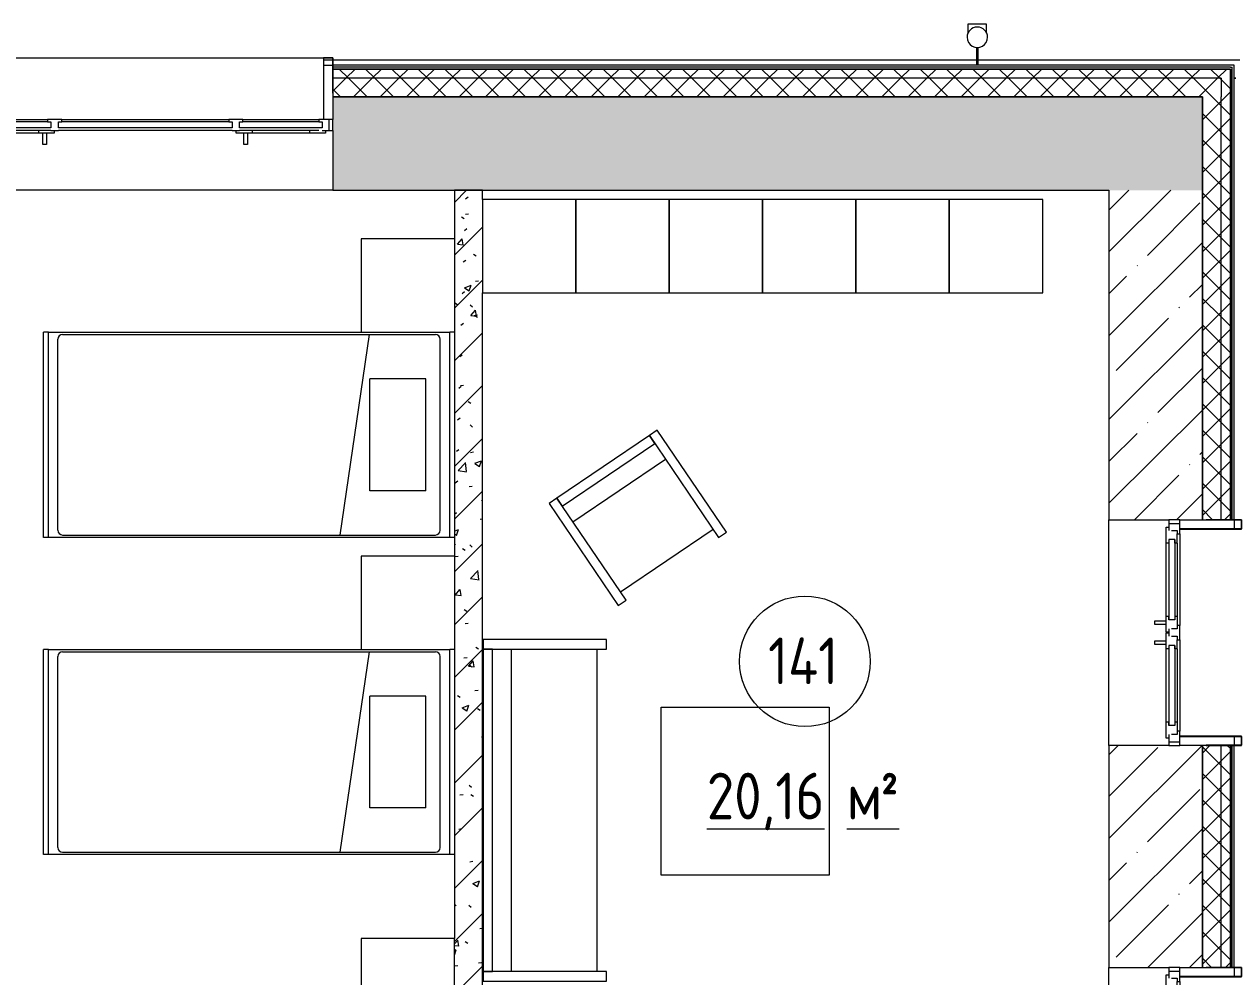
# Model space of a CAD drawing. Header units: millimetres. Extents: x -515342 to 330399, y -224905 to 507333.
# Drawn here: x -279127 to -272639, y -24408 to -19304 of the extents above; entities that cross this region are included whole.
import ezdxf

# ---------------------------------------------------------------- set-up
doc = ezdxf.new("R2010")
doc.units = ezdxf.units.MM
doc.layers.get('0').update_dxf_attribs({"lineweight": 0})
for name, color, linetype, lineweight in [('_ Окна', 7, 'Continuous', 0), ('Витраж', 7, 'Continuous', 0), ('Марки помещений', 7, 'Continuous', 0), ('Мебель', 7, 'Continuous', 0), ('Обобщенные модели', 7, 'Continuous', 0), ('Окна', 7, 'Continuous', 0), ('Стены внутренние', 7, 'Continuous', 0), ('Стены наружные', 7, 'Continuous', 0), ('Стены несущие', 7, 'Continuous', 0), ('Стены отделка', 7, 'Continuous', 0), ('Стены перегородки', 7, 'Continuous', 0), ('Стены штриховка', 7, 'Continuous', 0)]:
    doc.layers.add(name, color=color, linetype=linetype, lineweight=lineweight)
doc.styles.add('GOST Common_1', font='', dxfattribs={"width": 0.9, "height": 250})
doc.styles.add('GOST Common_2', font='', dxfattribs={"width": 0.9, "height": 250})
doc.styles.get('GOST Common_1').set_extended_font_data('GOST Common')
doc.styles.get('GOST Common_2').set_extended_font_data('GOST Common')
pattern_1 = [(45, (0, 0), (-224.5064, 224.5064), []), (45, (224.5, 0), (-224.5064, 224.5064), [396.875, -79.375, 3.353, -76.022])]
pattern_2 = [(45, (0, 0), (-70.71068, 70.71068), []), (135, (0, 0), (-70.71068, -70.71068), [])]

# ---------------------------------------------------------------- blocks, each defined once
blk = doc.blocks.new('Окно_ПВХ_3Створки_1Фрамуга-верх - АР_Окно_ОП_1820_h_х1970_3ст2фр-в-9696728-О_АР_П_1_0_000_План 1 этажа')
at = {"layer": '_ Окна'}
for p, q in [((-929, 130), (-1005, 130)), ((-1005, 130), (-1005, 70)), ((-985, 70), (-985, 130)), ((-929, 116), (-929, 130)), ((-447, 130), (-523, 130)), ((-523, 130), (-523, 116)), ((-447, 116), (-447, 130)), ((523, 130), (447, 130)), ((447, 130), (447, 116)), ((523, 116), (523, 130)), ((929, 130), (929, 116)), ((1005, 130), (929, 130)), ((985, 70), (985, 130)), ((1005, 70), (1005, 130)), ((-1005, 70), (-947, 70)), ((-965, 56), (-965, 70)), ((-947, 84), (-947, 116)), ((-947, 116), (-929, 116)), ((-505, 84), (-947, 84)), ((-523, 116), (-929, 116)), ((-880, 70), (-880, 56)), ((-572, 70), (-572, 56)), ((-523, 116), (-505, 116)), ((-505, 116), (-505, 84)), ((-505, 70), (-465, 70)), ((-487, 70), (-487, 56)), ((-465, 84), (-465, 116)), ((-465, 116), (-447, 116)), ((465, 84), (-465, 84)), ((447, 116), (-447, 116)), ((447, 116), (465, 116)), ((465, 116), (465, 84)), ((465, 70), (505, 70)), ((487, 56), (487, 70)), ((505, 84), (505, 116)), ((505, 116), (523, 116)), ((947, 84), (505, 84)), ((929, 116), (523, 116)), ((572, 70), (572, 56)), ((880, 70), (880, 56)), ((929, 116), (947, 116)), ((947, 116), (947, 84)), ((947, 70), (1005, 70)), ((965, 70), (965, 56)), ((-880, 56), (-965, 56)), ((-487, 56), (-572, 56)), ((572, 56), (487, 56)), ((965, 56), (880, 56))]:
    blk.add_line(p, q, dxfattribs=at)
at = {"layer": 'Окна'}
for p, q in [((-929, 130), (-523, 130)), ((-447, 130), (447, 130)), ((523, 130), (929, 130)), ((-505, 70), (-929, 70)), ((465, 70), (-465, 70)), ((929, 70), (505, 70)), ((-572, 56), (-880, 56)), ((-548.5, -4), (-548.5, 56)), ((-528.5, 56), (-528.5, -4)), ((528.5, -4), (528.5, 56)), ((548.5, 56), (548.5, -4)), ((880, 56), (572, 56)), ((-528.5, -4), (-548.5, -4)), ((548.5, -4), (528.5, -4))]:
    blk.add_line(p, q, dxfattribs=at)
blk = doc.blocks.new('Окно_ПВХ_2Створки_1Фрамуга-верх - АР_Окно_ОП_1820_h_х11700_2ст1фр-в-9696407-О_АР_П_1_0_000_План 1 этажа')
at = {"layer": '_ Окна'}
for p, q in [((-529, 130), (-605, 130)), ((-605, 130), (-605, 70)), ((-585, 70), (-585, 130)), ((-529, 116), (-529, 130)), ((38, 130), (-38, 130)), ((-38, 130), (-38, 116)), ((38, 116), (38, 130)), ((529, 130), (529, 116)), ((605, 130), (529, 130)), ((585, 70), (585, 130)), ((605, 70), (605, 130)), ((-605, 70), (-547, 70)), ((-565, 56), (-565, 70)), ((-547, 84), (-547, 116)), ((-547, 116), (-529, 116)), ((-480, 116), (-529, 116)), ((-498, 102), (-498, 70)), ((-480, 102), (-498, 102)), ((-498, 102), (-69, 102)), ((-498, 70), (-480, 70)), ((-498, 70), (-69, 70)), ((-480, 116), (-480, 102)), ((-480, 70), (-480, 56)), ((-87, 116), (-87, 102)), ((-87, 116), (-38, 116)), ((-87, 102), (-69, 102)), ((-87, 70), (-87, 56)), ((-69, 70), (-87, 70)), ((-69, 102), (-69, 70)), ((-38, 116), (-20, 116)), ((-20, 116), (-20, 84)), ((-20, 70), (20, 70)), ((-2, 70), (-2, 56)), ((2, 56), (2, 70)), ((20, 84), (20, 116)), ((20, 116), (38, 116)), ((87, 116), (38, 116)), ((69, 102), (69, 70)), ((87, 102), (69, 102)), ((69, 102), (498, 102)), ((69, 70), (87, 70)), ((69, 70), (498, 70)), ((87, 116), (87, 102)), ((87, 70), (87, 56)), ((480, 116), (480, 102)), ((480, 116), (529, 116)), ((480, 102), (498, 102)), ((480, 70), (480, 56)), ((498, 70), (480, 70)), ((498, 102), (498, 70)), ((529, 116), (547, 116)), ((547, 116), (547, 84)), ((547, 70), (605, 70)), ((565, 70), (565, 56)), ((-480, 56), (-565, 56)), ((-2, 56), (-87, 56)), ((87, 56), (2, 56)), ((565, 56), (480, 56))]:
    blk.add_line(p, q, dxfattribs=at)
at = {"layer": 'Окна'}
for p, q in [((-529, 130), (-38, 130)), ((38, 130), (529, 130)), ((-480, 116), (-87, 116)), ((87, 116), (480, 116)), ((-87, 56), (-480, 56)), ((-63.5, -4), (-63.5, 56)), ((-43.5, 56), (-43.5, -4)), ((43.5, -4), (43.5, 56)), ((63.5, 56), (63.5, -4)), ((480, 56), (87, 56)), ((-43.5, -4), (-63.5, -4)), ((63.5, -4), (43.5, -4))]:
    blk.add_line(p, q, dxfattribs=at)
blk = doc.blocks.new('Прямоугольный импост - АР_Откос_Металлический_50х330 Коричневый Левый-9899774-О_АР_П_1_0_000_План 1 этажа')
at = {"layer": 'Витраж'}
blk.add_line((4449.2, 16115), (6359.2, 16115), dxfattribs=at)
blk = doc.blocks.new('Прямоугольный импост - АР_Откос_Металлический_50х330 Коричневый Левый-9899773-О_АР_П_1_0_000_План 1 этажа')
at = {"layer": 'Витраж', "lineweight": 18}
for p, q in [((0, 40), (-50, 40)), ((-50, 40), (-50, -290)), ((-49, -290), (-49, 39)), ((-49, 39), (-1, 39)), ((-1, 39), (-1, -150)), ((0, -150), (0, 40)), ((-1, -150), (0, -150))]:
    blk.add_line(p, q, dxfattribs=at)
blk = doc.blocks.new('Прямоугольный импост - АР_Откос_Металлический_50х330 Коричневый Правый-9899919-О_АР_П_1_0_000_План 1 этажа')
at = {"layer": 'Витраж', "lineweight": 18}
for p, q in [((-50, -290), (-50, 40)), ((-50, 40), (0, 40)), ((-1, 39), (-49, 39)), ((-49, 39), (-49, -290)), ((-1, -150), (-1, 39)), ((0, 40), (0, -150)), ((0, -150), (-1, -150))]:
    blk.add_line(p, q, dxfattribs=at)
blk = doc.blocks.new('Прямоугольный импост - АР_Откос_Металлический_50х330 Белый Правый-9899492-О_АР_П_1_0_000_План 1 этажа')
at = {"layer": 'Витраж', "lineweight": 18}
for p, q in [((-50, -290), (-50, 40)), ((-50, 40), (0, 40)), ((-1, 39), (-49, 39)), ((-49, 39), (-49, -290)), ((-1, -150), (-1, 39)), ((0, 40), (0, -150)), ((0, -150), (-1, -150))]:
    blk.add_line(p, q, dxfattribs=at)
blk = doc.blocks.new('Влж_Водосточная труба_Хомут - Хомут-V88-О_АР_П_1_0_000_План 1 этажа')
at = {"layer": 'Обобщенные модели'}
for p, q in [((40580, 2304.9), (40580, 2209.7)), ((40580, 2304.9), (40590, 2304.9)), ((40590, 2209.7), (40590, 2304.9))]:
    blk.add_line(p, q, dxfattribs=at)
for start, end in [(360, 180), (180, 360)]:
    blk.add_arc((40585, 2154.9), 55, start, end, dxfattribs=at)
blk.add_open_spline([(40590, 2209.7), (40590, 2209.7), (40589.9, 2209.7), (40589.7, 2209.7), (40589.3, 2209.8), (40588.9, 2209.8), (40588.2, 2209.8), (40587.5, 2209.9), (40586.7, 2209.9), (40585.8, 2209.9), (40585, 2209.9), (40584.2, 2209.9), (40583.5, 2209.9), (40582.7, 2209.9), (40581.8, 2209.8), (40581, 2209.8), (40580.2, 2209.7), (40580, 2209.7), (40580, 2209.7)], degree=3, knots=[0, 0, 0, 0, 0.055556, 0.111111, 0.166667, 0.222222, 0.277778, 0.333333, 0.388889, 0.444444, 0.513889, 0.548611, 0.583333, 0.652778, 0.722222, 0.791667, 0.861111, 1, 1, 1, 1], dxfattribs=at)
blk = doc.blocks.new('ASVP_ОМ_Водосточная труба_Слив - Слив-9747398-О_АР_П_1_0_000_План 1 этажа')
at = {"layer": 'Обобщенные модели'}
for p, q in [((21.8, 50), (70, 50)), ((70, -50), (21.8, -50))]:
    blk.add_line(p, q, dxfattribs=at)
at = {"layer": 'Обобщенные модели', "flags": 128}
blk.add_lwpolyline([(70, 50), (70, 48.5), (70, 44.3), (70, 37.4), (70, 28.4), (70, 17.7), (70, 6), (70, -6), (70, -17.7), (70, -28.4), (70, -37.4), (70, -44.3), (70, -48.5), (70, -50)], dxfattribs=at)
blk = doc.blocks.new('СД_Люблино_Фасады_rvt-1-О_АР_П_1_0_000_План 1 этажа')
at = {"layer": 'Стены внутренние'}
h = blk.add_hatch(dxfattribs=at)
h.set_pattern_fill('FP_1', color=256, style=0, pattern_type=2)
h.set_pattern_definition(pattern_1)
h.paths.add_polyline_path([(95008.7, 15405), (95268.9, 15405), (95268.9, 15905), (93672.7, 15905), (93672.7, 15405), (94120.4, 15405)])
h.paths.add_polyline_path([(101935, 15405), (101935, 15905), (97278.9, 15905), (97278.9, 15405), (101435, 15405)])
h.paths.add_polyline_path([(91662.7, 15405), (91662.7, 15905), (90062.5, 15905), (90062.5, 15405), (91455.3, 15405)])
h.paths.add_polyline_path([(88052.5, 15405), (88052.5, 15905), (86472.6, 15905), (86472.6, 15405), (87902, 15405)])
h.paths.add_polyline_path([(83460.2, 15405), (84462.6, 15405), (84462.6, 15905), (82935.3, 15905), (82935.3, 15405)])
h.paths.add_polyline_path([(80925.3, 15405), (80925.3, 15905), (79340.3, 15905), (79340.3, 15405), (80795.2, 15405)])
h.paths.add_polyline_path([(72144.8, 15405), (73729.7, 15405), (73729.7, 15905), (72144.8, 15905), (72144.8, 15520.8)])
h.paths.add_polyline_path([(70134.8, 15405), (70134.8, 15905), (68493.6, 15905), (68493.6, 15405), (69731.3, 15405)])
h.paths.add_polyline_path([(76353.4, 15405), (77330.3, 15405), (77330.3, 15905), (75739.7, 15905), (75739.7, 15405)])
h.paths.add_polyline_path([(60500.1, 15405), (62868.6, 15405), (62868.6, 15905), (60500.1, 15905), (60500.1, 15725)])
h.paths.add_polyline_path([(64878.6, 15405), (66483.6, 15405), (66483.6, 15905), (64878.6, 15905), (64878.6, 15520.8)])
h.paths.add_polyline_path([(58090.1, 15405), (58090.1, 15905), (56894.2, 15905), (56894.2, 15405), (57698.2, 15405)])
h.paths.add_polyline_path([(51650.9, 15405), (54484.2, 15405), (54484.2, 15905), (51650.9, 15905)])
h.paths.add_polyline_path([(49990.9, 15405), (49990.9, 15905), (47243.8, 15905), (47243.8, 15405), (49703, 15405)])
h.paths.add_polyline_path([(40819.6, 15405), (41213.8, 15405), (41213.8, 15905), (38819.5, 15905), (38819.5, 15405), (39931.2, 15405)])
h.paths.add_polyline_path([(44833.8, 15405), (44833.8, 15905), (43623.8, 15905), (43623.8, 15405), (44430.3, 15405)])
h.paths.add_polyline_path([(36809.5, 15405), (36809.5, 15905), (35219.5, 15905), (35219.5, 15405), (36406, 15405)])
h.paths.add_polyline_path([(29609.5, 15405), (29609.5, 15905), (28023.1, 15905), (28023.1, 15405), (29271.1, 15405)])
h.paths.add_polyline_path([(31619.5, 15405), (33209.5, 15405), (33209.5, 15905), (31619.5, 15905), (31619.5, 15520.8)])
h.paths.add_polyline_path([(17210.3, 15405), (18800.9, 15405), (18800.9, 15905), (17210.3, 15905), (17210.3, 15725)])
h.paths.add_polyline_path([(20810.9, 15405), (22415.8, 15405), (22415.8, 15905), (20810.9, 15905), (20810.9, 15725)])
h.paths.add_polyline_path([(15200.3, 15405), (15200.3, 15905), (13615.3, 15905), (13615.3, 15405), (15057.5, 15405)])
h.paths.add_polyline_path([(24425.8, 15405), (26013.1, 15405), (26013.1, 15905), (24425.8, 15905), (24425.8, 15520.8)])
h.paths.add_polyline_path([(10024.1, 15405), (11605.3, 15405), (11605.3, 15905), (10024.1, 15905), (10024.1, 15725)])
h.paths.add_polyline_path([(6409.2, 15405), (8014.1, 15405), (8014.1, 15905), (6409.2, 15905), (6409.2, 15725)])
h.paths.add_polyline_path([(4399.2, 15405), (4399.2, 15905), (2875, 15905), (2875, 15405), (4397.3, 15405)])
h.paths.add_polyline_path([(1325, 15405), (1325, 15905), (-305, 15905), (-305, 15405), (843.9, 15405)])
h = blk.add_hatch(dxfattribs=at)
h.set_pattern_fill('FP_1', color=256, style=0, pattern_type=2)
h.set_pattern_definition(pattern_1)
h.paths.add_polyline_path([(101935, 200), (101935, 1954.4), (101435, 1954.4), (101435, 200)])
h.paths.add_polyline_path([(101435, 3164.4), (101935, 3164.4), (101935, 4334.9), (101435, 4334.9), (101435, 3567.9)])
h.paths.add_polyline_path([(101435, 5544.9), (101935, 5544.9), (101935, 6937.9), (101435, 6937.9), (101435, 5725.5)])
h.paths.add_polyline_path([(101935, 8637.9), (101935, 10030.8), (101435, 10030.8), (101435, 8637.9)])
h.paths.add_polyline_path([(101435, 11240.8), (101935, 11240.8), (101935, 12429.9), (101435, 12429.9), (101435, 11644.2)])
h.paths.add_polyline_path([(101435, 13639.9), (101935, 13639.9), (101935, 15405), (101435, 15405), (101435, 13888.2)])
at = {"layer": 'Стены наружные'}
h = blk.add_hatch(dxfattribs=at)
h.set_pattern_fill('FP_10', color=256, style=0, pattern_type=2)
h.set_pattern_definition(pattern_2)
h.paths.add_polyline_path([(102085, 16005), (102085, 16055), (97278.9, 16055), (97278.9, 16005), (102035, 16005)])
h.paths.add_polyline_path([(95268.9, 16005), (95268.9, 16055), (93672.7, 16055), (93672.7, 16005), (95008.7, 16005)])
h.paths.add_polyline_path([(83460.2, 16005), (84462.6, 16005), (84462.6, 16055), (82935.3, 16055), (82935.3, 16005)])
h.paths.add_polyline_path([(86472.6, 16005), (88052.5, 16005), (88052.5, 16055), (86472.6, 16055)])
h.paths.add_polyline_path([(80925.3, 16005), (80925.3, 16055), (79340.3, 16055), (79340.3, 16005), (80795.2, 16005)])
h.paths.add_polyline_path([(90062.5, 16005), (91662.7, 16005), (91662.7, 16055), (90062.5, 16055)])
h.paths.add_polyline_path([(77330.3, 16005), (77330.3, 16055), (75739.7, 16055), (75739.7, 16005), (77241.8, 16005)])
h.paths.add_polyline_path([(51650.9, 16005), (54484.2, 16005), (54484.2, 16055), (51650.9, 16055)])
h.paths.add_polyline_path([(70134.8, 16005), (70134.8, 16055), (68493.6, 16055), (68493.6, 16005), (69246.7, 16005)])
h.paths.add_polyline_path([(61251.5, 16005), (62868.6, 16005), (62868.6, 16055), (60500.1, 16055), (60500.1, 16005)])
h.paths.add_polyline_path([(72144.8, 16005), (73729.7, 16005), (73729.7, 16055), (72144.8, 16055)])
h.paths.add_polyline_path([(57698.2, 16005), (58090.1, 16005), (58090.1, 16055), (56894.2, 16055), (56894.2, 16005)])
h.paths.add_polyline_path([(66483.6, 16005), (66483.6, 16055), (64878.6, 16055), (64878.6, 16005), (65693.3, 16005)])
h.paths.add_polyline_path([(49990.9, 16005), (49990.9, 16055), (47243.8, 16055), (47243.8, 16005), (49703, 16005)])
h.paths.add_polyline_path([(36377.8, 16005), (36809.5, 16005), (36809.5, 16055), (35219.5, 16055), (35219.5, 16005), (35489.5, 16005)])
h.paths.add_polyline_path([(39042.9, 16005), (41213.8, 16005), (41213.8, 16055), (38819.5, 16055), (38819.5, 16005)])
h.paths.add_polyline_path([(44373, 16005), (44833.8, 16005), (44833.8, 16055), (43623.8, 16055), (43623.8, 16005)])
h.paths.add_polyline_path([(29271.1, 16005), (29609.5, 16005), (29609.5, 16055), (28023.1, 16055), (28023.1, 16005), (28382.7, 16005)])
h.paths.add_polyline_path([(24425.8, 16005), (26013.1, 16005), (26013.1, 16055), (24425.8, 16055)])
h.paths.add_polyline_path([(33209.5, 16005), (33209.5, 16055), (31619.5, 16055), (31619.5, 16005), (32824.4, 16005)])
h.paths.add_polyline_path([(11605.3, 16005), (11605.3, 16055), (10024.1, 16055), (10024.1, 16005), (11504.1, 16005)])
h.paths.add_polyline_path([(20810.9, 16005), (22415.8, 16005), (22415.8, 16055), (20810.9, 16055)])
h.paths.add_polyline_path([(18610.9, 16005), (18800.9, 16005), (18800.9, 16055), (17210.3, 16055), (17210.3, 16005), (17722.5, 16005)])
h.paths.add_polyline_path([(15200.3, 16005), (15200.3, 16055), (13615.3, 16055), (13615.3, 16005), (15057.5, 16005)])
h.paths.add_polyline_path([(8014.1, 16005), (8014.1, 16055), (6409.2, 16055), (6409.2, 16005), (7950.7, 16005)])
h.paths.add_polyline_path([(397.7, 16005), (397.7, 16055), (-405, 16055), (-405, 16005), (-44.4, 16005)])
h.paths.add_polyline_path([(4399.2, 16005), (4399.2, 16055), (3897.7, 16055), (3897.7, 16005), (4397.3, 16005)])
h = blk.add_hatch(dxfattribs=at)
h.set_pattern_fill('FP_10', color=256, style=0, pattern_type=2)
h.set_pattern_definition(pattern_2)
h.paths.add_polyline_path([(93672.7, 15905), (95268.9, 15905), (95268.9, 16005), (93672.7, 16005)])
h.paths.add_polyline_path([(102035, 15905), (102035, 16005), (97278.9, 16005), (97278.9, 15905), (101935, 15905)])
h.paths.add_polyline_path([(84348.6, 15905), (84462.6, 15905), (84462.6, 16005), (82935.3, 16005), (82935.3, 15905), (83460.2, 15905)])
h.paths.add_polyline_path([(87013.6, 15905), (88052.5, 15905), (88052.5, 16005), (86472.6, 16005), (86472.6, 15905)])
h.paths.add_polyline_path([(90062.5, 15905), (91662.7, 15905), (91662.7, 16005), (90062.5, 16005)])
h.paths.add_polyline_path([(73688.4, 15905), (73729.7, 15905), (73729.7, 16005), (72144.8, 16005), (72144.8, 15905), (72800.1, 15905)])
h.paths.add_polyline_path([(75739.7, 15905), (77330.3, 15905), (77330.3, 16005), (75739.7, 16005)])
h.paths.add_polyline_path([(79340.3, 15905), (80925.3, 15905), (80925.3, 16005), (79340.3, 16005)])
h.paths.add_polyline_path([(69246.7, 15905), (70134.8, 15905), (70134.8, 16005), (68493.6, 16005), (68493.6, 15905)])
h.paths.add_polyline_path([(62868.6, 15905), (62868.6, 16005), (60500.1, 16005), (60500.1, 15905), (62139.9, 15905)])
h.paths.add_polyline_path([(65693.3, 15905), (66483.6, 15905), (66483.6, 16005), (64878.6, 16005), (64878.6, 15905)])
h.paths.add_polyline_path([(52368.1, 15905), (54484.2, 15905), (54484.2, 16005), (51650.9, 16005), (51650.9, 15905)])
h.paths.add_polyline_path([(58090.1, 15905), (58090.1, 16005), (56894.2, 16005), (56894.2, 15905), (57698.2, 15905)])
h.paths.add_polyline_path([(47926.3, 15905), (49990.9, 15905), (49990.9, 16005), (47243.8, 16005), (47243.8, 15905)])
h.paths.add_polyline_path([(43623.8, 15905), (44833.8, 15905), (44833.8, 16005), (43623.8, 16005)])
h.paths.add_polyline_path([(41213.8, 15905), (41213.8, 16005), (38819.5, 16005), (38819.5, 15905), (40819.6, 15905)])
h.paths.add_polyline_path([(31936.1, 15905), (33209.5, 15905), (33209.5, 16005), (31619.5, 16005), (31619.5, 15905)])
h.paths.add_polyline_path([(36809.5, 15905), (36809.5, 16005), (35219.5, 16005), (35219.5, 15905), (36377.8, 15905)])
h.paths.add_polyline_path([(29609.5, 15905), (29609.5, 16005), (28023.1, 16005), (28023.1, 15905), (29271.1, 15905)])
h.paths.add_polyline_path([(26013.1, 15905), (26013.1, 16005), (24425.8, 16005), (24425.8, 15905), (25717.7, 15905)])
h.paths.add_polyline_path([(20810.9, 15905), (22415.8, 15905), (22415.8, 16005), (20810.9, 16005)])
h.paths.add_polyline_path([(18800.9, 15905), (18800.9, 16005), (17210.3, 16005), (17210.3, 15905), (18610.9, 15905)])
h.paths.add_polyline_path([(15057.5, 15905), (15200.3, 15905), (15200.3, 16005), (13615.3, 16005), (13615.3, 15905)])
h.paths.add_polyline_path([(11504.1, 15905), (11605.3, 15905), (11605.3, 16005), (10024.1, 16005), (10024.1, 15905)])
h.paths.add_polyline_path([(8014.1, 15905), (8014.1, 16005), (6409.2, 16005), (6409.2, 15905), (7950.7, 15905)])
h.paths.add_polyline_path([(-44.4, 15905), (397.7, 15905), (397.7, 16005), (-305, 16005), (-305, 15905)])
h.paths.add_polyline_path([(4399.2, 15905), (4399.2, 16005), (3897.7, 16005), (3897.7, 15905), (4397.3, 15905)])
h = blk.add_hatch(dxfattribs=at)
h.set_pattern_fill('FP_10', color=256, style=0, pattern_type=2)
h.set_pattern_definition(pattern_2)
h.paths.add_polyline_path([(102035, -450), (102085, -450), (102085, 1954.4), (102035, 1954.4), (102035, -400)])
h.paths.add_polyline_path([(102085, 3164.4), (102085, 4334.9), (102035, 4334.9), (102035, 3164.4)])
h.paths.add_polyline_path([(102085, 5544.9), (102085, 6937.9), (102035, 6937.9), (102035, 5544.9)])
h.paths.add_polyline_path([(102035, 8637.9), (102085, 8637.9), (102085, 10030.8), (102035, 10030.8), (102035, 8990.6)])
h.paths.add_polyline_path([(102085, 11240.8), (102085, 12429.9), (102035, 12429.9), (102035, 11240.8)])
h.paths.add_polyline_path([(102085, 13639.9), (102085, 16005), (102035, 16005), (102035, 13639.9)])
h = blk.add_hatch(dxfattribs=at)
h.set_pattern_fill('FP_10', color=256, style=0, pattern_type=2)
h.set_pattern_definition(pattern_2)
h.paths.add_polyline_path([(101935, -400), (102035, -400), (102035, 1954.4), (101935, 1954.4), (101935, -300)])
h.paths.add_polyline_path([(102035, 3164.4), (102035, 4334.9), (101935, 4334.9), (101935, 3164.4)])
h.paths.add_polyline_path([(102035, 5544.9), (102035, 6937.9), (101935, 6937.9), (101935, 5544.9)])
h.paths.add_polyline_path([(102035, 8637.9), (102035, 10030.8), (101935, 10030.8), (101935, 8637.9)])
h.paths.add_polyline_path([(102035, 11240.8), (102035, 12429.9), (101935, 12429.9), (101935, 11240.8)])
h.paths.add_polyline_path([(101935, 13639.9), (102035, 13639.9), (102035, 15905), (101935, 15905), (101935, 13888.2)])
at = {"layer": 'Стены внутренние'}
for p, q in [((97229.8, 16105), (97277.9, 16105)), ((97278.9, 16105), (100725.2, 16105)), ((100734.8, 16105), (102135, 16105)), ((97229.7, 16075), (97278.1, 16075)), ((102105, 16005), (102114, 16005)), ((102114, 16005), (102105, 16005)), ((97278.9, 15405), (95268.9, 15405)), ((101435, 12429.9), (101435, 13639.9)), ((102105, 13639.1), (102105, 13590.8)), ((102105, 12479.1), (102105, 12430.7)), ((101435, 10030.8), (101435, 11240.8)), ((102105, 11240), (102105, 11191.6))]:
    blk.add_line(p, q, dxfattribs=at)
at = {"layer": 'Стены несущие'}
for p, q in [((97278.9, 15905), (97278.9, 15785)), ((101935, 15905), (97278.9, 15905)), ((97278.9, 15905), (101935, 15905)), ((101935, 15405), (101935, 15905)), ((97278.9, 15725), (97278.9, 15405)), ((97278.9, 15405), (101435, 15405)), ((101435, 15405), (101435, 13639.9)), ((101935, 13639.9), (101935, 15405)), ((101935, 15405), (101935, 13639.9)), ((101435, 13639.9), (101755, 13639.9)), ((101815, 13639.9), (101935, 13639.9)), ((101435, 12429.9), (101435, 11240.8)), ((101755, 12429.9), (101435, 12429.9)), ((101935, 12429.9), (101815, 12429.9)), ((101935, 11240.8), (101935, 12429.9)), ((101935, 12429.9), (101935, 11240.8)), ((101435, 11240.8), (101755, 11240.8)), ((101815, 11240.8), (101935, 11240.8))]:
    blk.add_line(p, q, dxfattribs=at)
at = {"layer": 'Стены отделка', "lineweight": 9}
for p, q in [((100725.2, 16075), (97278.9, 16075)), ((97278.9, 16075), (97278.9, 16065)), ((97278.9, 16065), (97278.9, 16055)), ((97278.9, 16055), (97278.9, 16005)), ((102085, 16075), (100734.8, 16075)), ((102095, 16075), (102085, 16075)), ((102085, 16005), (102085, 16055)), ((102085, 16055), (102085, 15905)), ((102105, 16075), (102095, 16075)), ((102105, 13639.9), (102105, 16075)), ((97278.9, 16005), (97278.9, 15905)), ((101935, 15905), (101935, 15405)), ((101935, 13639.9), (102035, 13639.9)), ((102035, 13639.9), (102085, 13639.9)), ((102085, 13639.9), (102095, 13639.9)), ((102095, 13639.9), (102105, 13639.9)), ((102035, 12429.9), (101935, 12429.9)), ((102085, 12429.9), (102035, 12429.9)), ((102095, 12429.9), (102085, 12429.9)), ((102105, 12429.9), (102095, 12429.9)), ((102105, 11240.8), (102105, 12429.9)), ((101935, 11240.8), (102035, 11240.8)), ((102035, 11240.8), (102085, 11240.8)), ((102085, 11240.8), (102095, 11240.8)), ((102095, 11240.8), (102105, 11240.8))]:
    blk.add_line(p, q, dxfattribs=at)
at = {"layer": 'Стены штриховка'}
for p, q in [((102085, 16065), (97278.9, 16065)), ((102085, 16055), (97278.9, 16055)), ((97278.9, 16055), (102085, 16055)), ((102085, 16065), (102095, 16065)), ((102095, 13639.9), (102095, 16065)), ((102035, 16005), (97278.9, 16005)), ((102035, 16005), (102035, 15905)), ((102085, 15905), (102085, 16005)), ((102035, 13639.9), (102035, 15905)), ((102085, 13639.9), (102085, 15905)), ((102085, 15905), (102085, 13639.9)), ((102035, 11240.8), (102035, 12429.9)), ((102085, 11240.8), (102085, 12429.9)), ((102085, 12429.9), (102085, 11240.8)), ((102095, 11240.8), (102095, 12429.9))]:
    blk.add_line(p, q, dxfattribs=at)
at = {"layer": 'Витраж', "lineweight": 9}
for name, p in [('Прямоугольный импост - АР_Откос_Металлический_50х330 Коричневый Левый-9899774-О_АР_П_1_0_000_План 1 этажа', (90869.7, 0)), ('Прямоугольный импост - АР_Откос_Металлический_50х330 Коричневый Левый-9899773-О_АР_П_1_0_000_План 1 этажа', (97278.9, 16075))]:
    blk.add_blockref(name, p, dxfattribs=at)
at = {"layer": 'Витраж', "lineweight": 9, "extrusion": (0, 0, -1), "rotation": 89.9999999999999}
for name, p in [('Прямоугольный импост - АР_Откос_Металлический_50х330 Коричневый Правый-9899919-О_АР_П_1_0_000_План 1 этажа', (-102105, 13639.9)), ('Прямоугольный импост - АР_Откос_Металлический_50х330 Белый Правый-9899492-О_АР_П_1_0_000_План 1 этажа', (-102105, 11240.8))]:
    blk.add_blockref(name, p, dxfattribs=at)
at = {"layer": 'Витраж', "lineweight": 9, "rotation": 270.0000000000001}
blk.add_blockref('Прямоугольный импост - АР_Откос_Металлический_50х330 Коричневый Левый-9899773-О_АР_П_1_0_000_План 1 этажа', (102105, 12429.9), dxfattribs=at)
at = {"layer": 'Обобщенные модели', "lineweight": 9, "extrusion": (0, 0, -1), "rotation": 89.99999999999999}
blk.add_blockref('ASVP_ОМ_Водосточная труба_Слив - Слив-9747398-О_АР_П_1_0_000_План 1 этажа', (-100730, 16225), dxfattribs=at)
at = {"layer": 'Обобщенные модели', "lineweight": 9, "rotation": 180}
blk.add_blockref('Влж_Водосточная труба_Хомут - Хомут-V88-О_АР_П_1_0_000_План 1 этажа', (141315, 18379.9), dxfattribs=at)
at = {"layer": 'Окна', "lineweight": 9}
blk.add_blockref('Окно_ПВХ_3Створки_1Фрамуга-верх - АР_Окно_ОП_1820_h_х1970_3ст2фр-в-9696728-О_АР_П_1_0_000_План 1 этажа', (96273.9, 15655), dxfattribs=at)
at = {"layer": 'Окна', "lineweight": 9, "rotation": 269.9999999999997}
for p in [(101685, 13034.9), (101685, 10635.8)]:
    blk.add_blockref('Окно_ПВХ_2Створки_1Фрамуга-верх - АР_Окно_ОП_1820_h_х11700_2ст1фр-в-9696407-О_АР_П_1_0_000_План 1 этажа', p, dxfattribs=at)
blk = doc.blocks.new('Кровать-Больница - 1100 x 2200 мм-V4-О_АР_П_1_0_000_План 1 этажа')
at = {"layer": 'Мебель'}
for p, q in [((-141.5, 1491), (958.5, 1491)), ((-141.5, 1465.6), (-141.5, 1491)), ((-141.5, -683.6), (-141.5, 1465.6)), ((-141.5, 1465.6), (958.5, 1465.6)), ((958.5, 1465.6), (958.5, 1491)), ((958.5, 1465.6), (958.5, -683.6)), ((-128.8, 1389.4), (-128.8, -607.4)), ((-103.4, 1414.8), (920.4, 1414.8)), ((945.8, 1389.4), (945.8, -607.4)), ((945.8, -251.8), (-128.8, -95.1)), ((108.5, -256.6), (708.5, -256.6)), ((108.5, -556.6), (108.5, -256.6)), ((708.5, -556.6), (708.5, -256.6)), ((108.5, -556.6), (708.5, -556.6)), ((-103.4, -632.8), (920.4, -632.8)), ((-141.5, -683.6), (958.5, -683.6)), ((-141.5, -709), (-141.5, -683.6)), ((958.5, -709), (958.5, -683.6))]:
    blk.add_line(p, q, dxfattribs=at)
for centre, start, end in [((-103.4, 1389.4), 90, 180), ((920.4, 1389.4), 0, 90), ((-103.4, -607.4), 180, 270), ((920.4, -607.4), 270, 0)]:
    blk.add_arc(centre, 25.4, start, end, dxfattribs=at)
blk = doc.blocks.new('Прикроватная тумба - Прикроватная тумба-8750228-О_АР_П_1_0_000_План 1 этажа')
at = {"layer": 'Мебель'}
for p, q in [((500, -500), (500, 0)), ((0, -500), (500, -500))]:
    blk.add_line(p, q, dxfattribs=at)
blk = doc.blocks.new('Гардероб встроенный - Шкаф для одежды-8752862-О_АР_П_1_0_000_План 1 этажа')
at = {"layer": 'Мебель'}
for p, q in [((500, 500), (0, 500)), ((0, 500), (0, 0)), ((500, 0), (500, 500)), ((0, 0), (500, 0))]:
    blk.add_line(p, q, dxfattribs=at)
blk = doc.blocks.new('Стол-Прямоугольный - 900х900 мм-8752863-О_АР_П_1_0_000_План 1 этажа')
at = {"layer": 'Мебель'}
for p, q in [((-450, 450), (450, 450)), ((-450, -450), (-450, 450)), ((450, 450), (450, -450)), ((450, -450), (-450, -450))]:
    blk.add_line(p, q, dxfattribs=at)
blk = doc.blocks.new('Диван - 1830 мм-8918226-О_АР_П_1_0_000_План 1 этажа')
at = {"layer": 'Мебель'}
for p, q in [((-844.6, 184), (-844.6, -476.4)), ((-793.8, 184), (-844.6, 184)), ((-793.8, -476.4), (-793.8, 184)), ((-793.8, 132), (934.6, 132)), ((934.6, 184), (934.6, -476.4)), ((985.4, 184), (934.6, 184)), ((985.4, -476.4), (985.4, 184)), ((934.6, -324), (-793.8, -324)), ((934.6, -425.6), (-793.8, -425.6)), ((-793.8, -425.6), (-793.8, -476.4)), ((934.6, -476.4), (934.6, -425.6)), ((-844.6, -476.4), (-793.8, -476.4)), ((-793.8, -476.4), (934.6, -476.4)), ((934.6, -476.4), (985.4, -476.4))]:
    blk.add_line(p, q, dxfattribs=at)
blk = doc.blocks.new('Диван - 700-8918227-О_АР_П_1_0_000_План 1 этажа')
at = {"layer": 'Мебель'}
for p, q in [((-279.6, 184), (-279.6, -476.4)), ((-228.8, 184), (-279.6, 184)), ((-228.8, -476.4), (-228.8, 184)), ((-228.8, 132), (369.6, 132)), ((369.6, 184), (369.6, -476.4)), ((420.4, 184), (369.6, 184)), ((420.4, -476.4), (420.4, 184)), ((369.6, -324), (-228.8, -324)), ((369.6, -425.6), (-228.8, -425.6)), ((-228.8, -425.6), (-228.8, -476.4)), ((369.6, -476.4), (369.6, -425.6)), ((-279.6, -476.4), (-228.8, -476.4)), ((-228.8, -476.4), (369.6, -476.4)), ((369.6, -476.4), (420.4, -476.4))]:
    blk.add_line(p, q, dxfattribs=at)
blk = doc.blocks.new('ASVP_Марка_Помещение_ДваЗначения - Номер Площадь-685795-О_АР_П_1_0_000_План 1 этажа')
at = {"layer": 'Марки помещений'}
blk.add_circle((0, 0), 3.5, dxfattribs=at)

msp = doc.modelspace()

# ---------------------------------------------------------------- hatches: boundary and pattern name
at = {"layer": 'Стены внутренние'}
h = msp.add_hatch(dxfattribs=at)
h.set_pattern_fill('FP_3', color=256, style=0, pattern_type=2)
h.set_pattern_definition([(45, (-374753.14, -35598.53), (-141.42136, 141.42136), [])])
h.paths.add_polyline_path([(-276823.1427, -26203.5295), (-276673.1427, -26203.5295), (-276673.1427, -20193.5295), (-276823.1427, -20193.5295), (-276823.1427, -26063.7584)])
h = msp.add_hatch(dxfattribs=at)
h.set_pattern_fill('FP_4', color=256, style=0, pattern_type=2)
h.set_pattern_definition([(50, (-374753.14, -35598.53), (364.3679, -31.8783), [38.1, -419.1]), (355, (-374753.14, -35598.53), (-70.4859, 382.1133), [30.48, -335.28]), (100.451, (-374722.78, -35601.2), (293.885, 350.2334), [32.38, -356.18]), (46.184, (-374753.14, -35496.93), (542.1585, -84.0858), [57.15, -628.65]), (96.636, (-374707.96, -35503.94), (474.805, 494.8554), [48.57, -534.27]), (351.184, (-374753.14, -35496.93), (474.8102, 494.85), [45.72, -502.92]), (21, (-374702.34, -35522.33), (303.2285, -204.5305), [38.1, -419.1]), (326, (-374702.34, -35522.33), (123.6039, 368.376), [30.48, -335.28]), (71.451, (-374677.07, -35539.37), (426.8341, 163.8427), [32.38, -356.18]), (37.5, (-374753.14, -35598.53), (6.17665, 169.11015), [16.764, -314.452, 16.764, -323.596, -336.55]), (37.5, (-374753.14, -35598.53), (6.17665, 169.11015), [-671.576, 16.764, -319.786]), (7.5, (-374753.14, -35598.53), (133.63888, 200.3615), [16.764, -177.292, 16.764, -306.832, -128.27]), (7.5, (-374753.14, -35598.53), (133.63888, 200.3615), [-517.652, 16.764, -111.506]), (327.5, (-374866.43, -35598.53), (271.18182, -11.45836), [16.764, -110.236, 16.764, -379.476, -525.78]), (327.5, (-374866.43, -35598.53), (271.18182, -11.45836), [-523.24, 16.764, -509.016]), (317.5, (-374917.23, -35598.53), (296.2585, 50.85285), [16.764, -148.336, 16.764, -246.38, -373.38]), (317.5, (-374917.23, -35598.53), (296.2585, 50.85285), [-428.244, 16.764, -356.616])])
h.paths.add_polyline_path([(-276823.1427, -26203.5295), (-276673.1427, -26203.5295), (-276673.1427, -20193.5295), (-276823.1427, -20193.5295), (-276823.1427, -26063.7584)])

# ---------------------------------------------------------------- linework, layer by layer
at = {"layer": 'Стены перегородки'}
for p, q in [((-276823.1427, -20193.5295), (-276823.1427, -24203.5295)), ((-276673.1427, -20193.5295), (-276823.1427, -20193.5295)), ((-276673.1427, -20243.5295), (-276673.1427, -20193.5295)), ((-276673.1427, -26203.5295), (-276673.1427, -20743.5295))]:
    msp.add_line(p, q, dxfattribs=at)

# ---------------------------------------------------------------- block references
msp.add_blockref('СД_Люблино_Фасады_rvt-1-О_АР_П_1_0_000_План 1 этажа', (-374753.1427, -35598.5295))
at = {"layer": 'Марки помещений', "xscale": 99.99999999999993, "yscale": 99.99999999999993, "zscale": 99.99999999999993}
msp.add_blockref('ASVP_Марка_Помещение_ДваЗначения - Номер Площадь-685795-О_АР_П_1_0_000_План 1 этажа', (-274946.1507, -22717.7642), dxfattribs=at)
at = {"layer": 'Мебель'}
for name, p, rotation in [('Гардероб встроенный - Шкаф для одежды-8752862-О_АР_П_1_0_000_План 1 этажа', (-276173.1427, -20243.5295), 180), ('Гардероб встроенный - Шкаф для одежды-8752862-О_АР_П_1_0_000_План 1 этажа', (-275673.1427, -20243.5295), 180), ('Гардероб встроенный - Шкаф для одежды-8752862-О_АР_П_1_0_000_План 1 этажа', (-275173.1427, -20243.5295), 180), ('Гардероб встроенный - Шкаф для одежды-8752862-О_АР_П_1_0_000_План 1 этажа', (-274673.1427, -20243.5295), 180), ('Гардероб встроенный - Шкаф для одежды-8752862-О_АР_П_1_0_000_План 1 этажа', (-274173.1427, -20243.5295), 180), ('Гардероб встроенный - Шкаф для одежды-8752862-О_АР_П_1_0_000_План 1 этажа', (-273673.1427, -20243.5295), 180), ('Прикроватная тумба - Прикроватная тумба-8750228-О_АР_П_1_0_000_План 1 этажа', (-276823.1427, -20953.5295), 180), ('Кровать-Больница - 1100 x 2200 мм-V4-О_АР_П_1_0_000_План 1 этажа', (-277532.1492, -21912.0115), 89.99999999999972), ('Диван - 700-8918227-О_АР_П_1_0_000_План 1 этажа', (-275701.4431, -22030.7345), 214.0880954934223), ('Прикроватная тумба - Прикроватная тумба-8750228-О_АР_П_1_0_000_План 1 этажа', (-276823.1427, -22653.5295), 180), ('Диван - 1830 мм-8918226-О_АР_П_1_0_000_План 1 этажа', (-276193.1519, -23445.8725), 269.9999999999999), ('Кровать-Больница - 1100 x 2200 мм-V4-О_АР_П_1_0_000_План 1 этажа', (-277532.1492, -23612.0115), 89.99999999999972), ('Стол-Прямоугольный - 900х900 мм-8752863-О_АР_П_1_0_000_План 1 этажа', (-275266.0645, -23413.6246), 180), ('Гардероб встроенный - Шкаф для одежды-8752862-О_АР_П_1_0_000_План 1 этажа', (-276823.1427, -24703.5295), 90.00000000000131)]:
    msp.add_blockref(name, p, dxfattribs=dict(at, rotation=rotation))

# ---------------------------------------------------------------- texts
at = {"layer": 'Марки помещений', "char_height": 250, "attachment_point": 1}
for s, insert, width, style in [('141', (-275143.7079, -22590.0392), 490.63275, 'GOST Common_1'), ('\\L20,16 ', (-275471.7442, -23314.5696), 909.113625, 'GOST Common_1'), ('\\L\\fGOST Common|b0|i0|c238|p34|;\\W.9;\\L²', (-274543.0567, -23314.5696), 165.949312, 'GOST Common_2'), ('\\L\\fGOST Common|b0|i0|c204|p34|;\\W.9;\\Lм', (-274721.6504, -23314.5696), 216.455625, 'GOST Common_1')]:
    msp.add_mtext(s, dxfattribs=dict(at, insert=insert, width=width, style=style))

doc.saveas('drawing.dxf')
